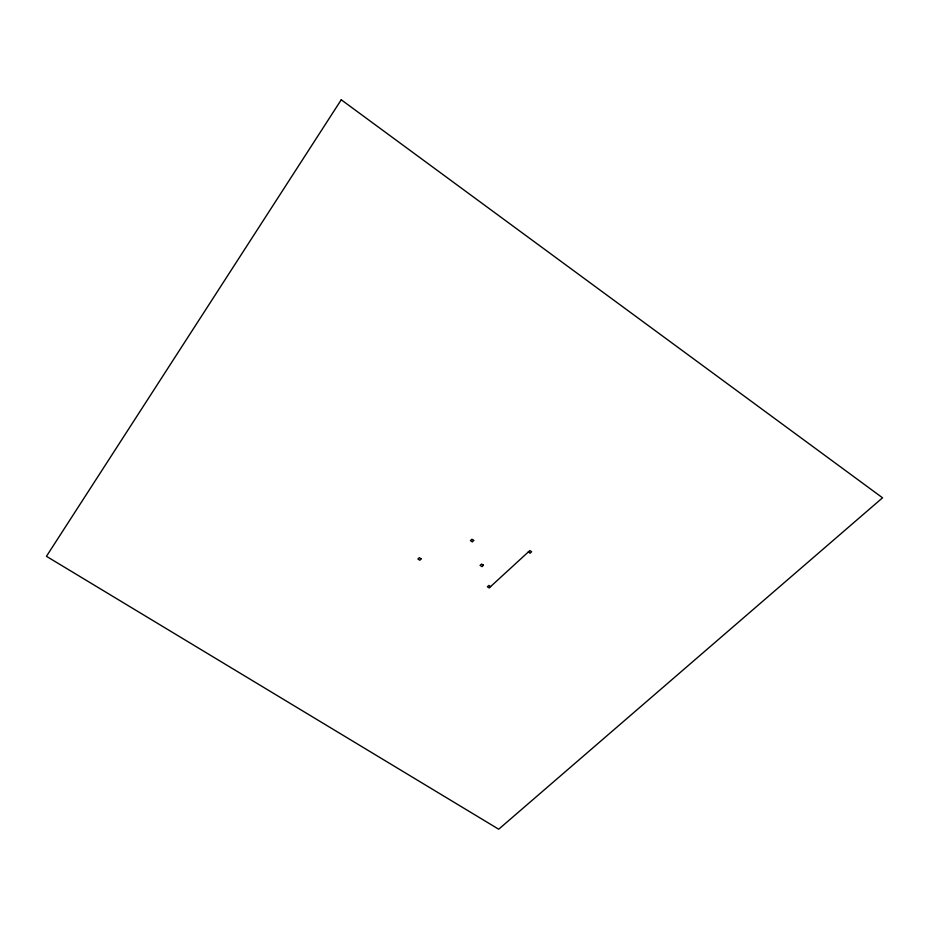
<?xml version="1.0" encoding="UTF-8"?>
<svg xmlns="http://www.w3.org/2000/svg" width="929" height="929" viewBox="0 0 929 929"><rect width="100%" height="100%" fill="white"/><g stroke="black" fill="none" stroke-linecap="round" stroke-linejoin="round"><path stroke-width="1.39" d="M490.593 586.582L489.235 587.987L487.377 586.768L488.875 585.444L490.593 586.582L529.855 550.56L531.609 551.733L530.18 553.208L528.287 551.942M482.592 564.716L482.917 565.61M341.245 99.786L46.45 556.308L498.699 829.214L882.55 497.805L341.245 99.786M421.104 558.805L419.803 560.245L417.911 559.014L419.339 557.667L421.104 558.805M473.697 540.411L472.327 541.897L470.422 540.632L471.932 539.238L473.697 540.411M483.312 565.192L481.954 566.632L480.072 565.389L481.57 564.042L483.312 565.192"/></g></svg>
